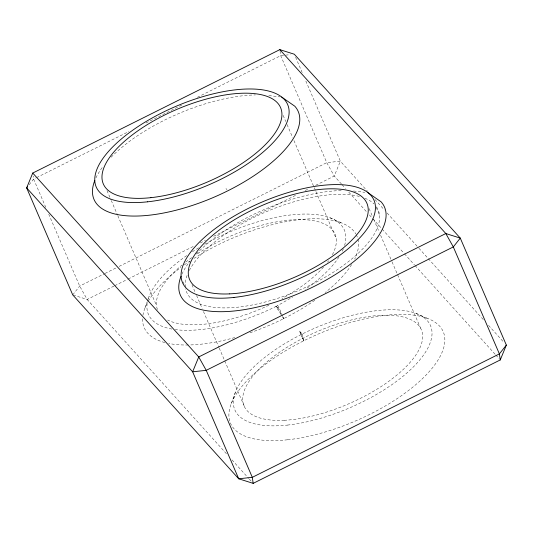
<?xml version="1.0" encoding="UTF-8"?>
<svg xmlns="http://www.w3.org/2000/svg" width="533" height="533" viewBox="0 0 533 533"><rect width="100%" height="100%" fill="white"/><g stroke="black" fill="none" stroke-linecap="round" stroke-linejoin="round"><path stroke-width="0.4" stroke-dasharray="2.67 2" d="M144.989 307.994L147.208 301.718M147.481 300.932L149.14 296.221M231.302 403.614L235.566 391.815M29.135 184.751L33.612 179.095L35.844 177.975M72.728 294.889L79.69 286.081L104.248 273.815M281.111 314.603L275.907 306.582L292.604 297.054M36.59 177.602L128.873 131.511M145.989 122.956L181.713 105.114M197.343 97.306L280.691 55.672L290.285 54.639M104.994 273.442L116.161 267.866M119.132 266.38L326.769 162.665L340.36 161.199L367.657 191.44M113.975 286.081L87.185 299.466L73.487 295.129M114.722 285.708L127.374 279.392M128.12 279.019L193.612 246.306M200.308 242.955L205.518 240.356M213.7 236.266L297.054 194.632M305.242 190.541L308.96 188.682M315.663 185.337L334.264 176.043L340.36 161.199L305.476 80.19M299.553 331.086L301.092 334.504L302.204 334.024L303.73 340.794L299.553 331.086L302.204 334.024M268.865 95.56L280.072 96.886M353.572 190.994L364.779 192.32M416.126 313.444L427.566 318.428M329.92 217.757L341.26 222.801M275.907 306.582L279.525 308.907L283.709 318.614L281.544 315.269M374.899 199.462L384.366 209.955M387.151 213.04L418.345 247.598M418.898 248.218L483.511 319.8M488.528 325.357L503.565 342.019M341.506 184.065L334.264 176.043L326.769 162.665L280.691 55.672L280.045 51.141M342.066 184.684L345.404 188.382M348.749 192.087L367.13 212.454M369.356 214.919L372.141 218.004M372.7 218.623L381.615 228.497M382.168 229.117L403.894 253.182M404.447 253.801L414.474 264.908M415.034 265.527L495.244 354.392M495.797 355.005L499.141 358.709M225.952 188.529L226.951 189.635M226.438 453.743L87.185 299.466L79.69 286.081L48.75 214.246M232.008 459.912L248.718 478.427M249.277 479.047L252.615 482.745M281.064 313.71L276.913 306.009A106.66 43.553 -23.3 0 1 175.224 329.587M282.577 316.509L283.709 318.614M277.766 305.522L279.525 308.907M376.278 207.564L379.496 215.032M369.116 208.623L372.394 216.238M373.706 219.283L379.276 232.228M380.589 235.28L391.742 261.17M392.068 261.93L420.604 328.181M295.602 57.264L302.184 72.548M283.13 115.421L285.755 121.511M287.067 124.555L292.644 137.501M293.95 140.552L315.596 190.807M315.922 191.567L336.256 238.784M191.987 284.835L195.265 292.45M196.577 295.495L202.154 308.44M203.466 311.485L218.876 347.276M219.203 348.042L244.787 407.439M183.119 281.957L184.085 284.196M106.993 190.601L110.924 199.742M111.257 200.501L117.487 214.972M117.813 215.732L156.509 305.589M45.791 207.37L33.612 179.095L33.179 176.077M301.092 334.504L303.73 340.794M376.451 206.817A104.215 42.553 -23.3 0 1 299.04 290.285A104.215 42.553 -23.3 0 1 185.617 288.786M185.371 287.18A104.215 42.553 -23.3 0 1 187.096 275.434M189.308 270.478A104.215 42.553 -23.3 0 1 265.714 211.974A104.215 42.553 -23.3 0 1 360.628 196.79M364.898 198.256A104.215 42.553 -23.3 0 1 373.913 203.859M204.839 244.214A106.66 43.553 -23.3 0 1 307.967 214.073A106.66 43.553 -23.3 0 1 343.952 247.292M343.365 248.798A106.66 43.553 -23.3 0 1 341.446 252.835M338.975 257.013A106.66 43.553 -23.3 0 1 305.349 289.272M171.833 329.054A106.66 43.553 -23.3 0 1 147.388 302.111M148.241 298.78A106.66 43.553 -23.3 0 1 186.723 255.587M192.4 251.756A106.66 43.553 -23.3 0 1 199.162 247.519M357.983 239.324A115.794 47.284 -23.3 0 1 354.685 259.085M351.64 264.555A115.794 47.284 -23.3 0 1 325.303 292.47M314.79 300.299A115.794 47.284 -23.3 0 1 248.158 333.418M234.806 337.536A115.794 47.284 -23.3 0 1 189.208 344.971M188.376 344.991A115.794 47.284 -23.3 0 1 168.701 343.452M164.81 342.559A115.794 47.284 -23.3 0 1 142.611 318.341M142.937 315.269A115.794 47.284 -23.3 0 1 147.861 301.984M148.247 301.298A115.794 47.284 -23.3 0 1 180.947 267.366M184.291 264.934A115.794 47.284 -23.3 0 1 189.828 261.11M193.925 258.438A115.794 47.284 -23.3 0 1 355.831 233.94M356.237 234.667A115.794 47.284 -23.3 0 1 357.776 238.518M181.92 274.189A111.164 45.392 -23.3 0 1 190.174 261.03M196.277 254.028A111.164 45.392 -23.3 0 1 341.753 190.541M197.543 253.701A96.493 39.402 -23.3 0 1 301.018 219.596A96.493 39.402 -23.3 0 1 332.139 255.14M328.601 260.744A96.493 39.402 -23.3 0 1 327.562 262.156M323.498 267.12A96.493 39.402 -23.3 0 1 282.07 298.553M268.918 305.249A96.493 39.402 -23.3 0 1 167.595 320.027M157.422 309.493A96.493 39.402 -23.3 0 1 182.019 265.061M185.79 262.043A96.493 39.402 -23.3 0 1 191.847 257.559M95.92 177.902A111.164 45.392 -23.3 0 1 103.315 166.109M111.111 157.222A111.164 45.392 -23.3 0 1 255.447 94.921M287.64 439.778A115.794 47.284 -23.3 0 0 444.722 337.429A115.794 47.284 -23.3 0 0 278.259 355.331A115.794 47.284 -23.3 0 0 287.64 439.778M287.394 425.087A106.533 43.499 -23.3 0 0 431.91 330.933A106.533 43.499 -23.3 0 0 278.772 347.403A106.533 43.499 -23.3 0 0 287.394 425.087M284.129 420.284A96.493 39.402 -23.3 0 0 422.582 338.482A96.493 39.402 -23.3 0 0 291.371 344.658A96.493 39.402 -23.3 0 0 284.129 420.284"/><path stroke-width="0.8" d="M32.746 173.058L26.65 187.896L72.728 294.889L238.717 478.794L253.175 483.364L500.254 359.942L506.35 345.104L460.272 238.111L294.283 54.206L279.825 49.636L32.746 173.058L198.736 356.957L206.231 370.335L252.309 477.328L253.175 483.364M27.643 186.637L26.65 187.896L192.64 371.801L238.717 478.794L252.309 477.328L499.388 353.905L506.35 345.104M281.671 97.079L294.789 106.2A111.164 45.392 -23.3 0 1 201.321 202.287A111.164 45.392 -23.3 0 1 94.774 180.54M367.983 192.699L381.095 201.827A111.164 45.392 -23.3 0 1 287.633 297.914A111.164 45.392 -23.3 0 1 181.08 276.161M279.825 49.636L445.815 233.534L453.31 246.919L499.388 353.905L500.254 359.942M198.736 356.957L192.64 371.801L206.231 370.335L453.31 246.919L460.272 238.111L445.815 233.534L198.736 356.957M150.919 197.663A96.493 39.402 -23.3 0 0 281.817 112.376A96.493 39.402 -23.3 0 0 143.104 127.294A96.493 39.402 -23.3 0 0 150.919 197.663M233.94 297.441A104.215 42.553 -23.3 0 0 375.319 205.325A104.215 42.553 -23.3 0 0 225.499 221.435A104.215 42.553 -23.3 0 0 233.94 297.441M147.634 201.814A104.215 42.553 -23.3 0 0 289.006 109.705A104.215 42.553 -23.3 0 0 139.193 125.815A104.215 42.553 -23.3 0 0 147.634 201.814M229.69 293.876A96.493 39.402 -23.3 0 0 368.143 212.074A96.493 39.402 -23.3 0 0 236.932 218.25A96.493 39.402 -23.3 0 0 229.69 293.876"/></g></svg>
